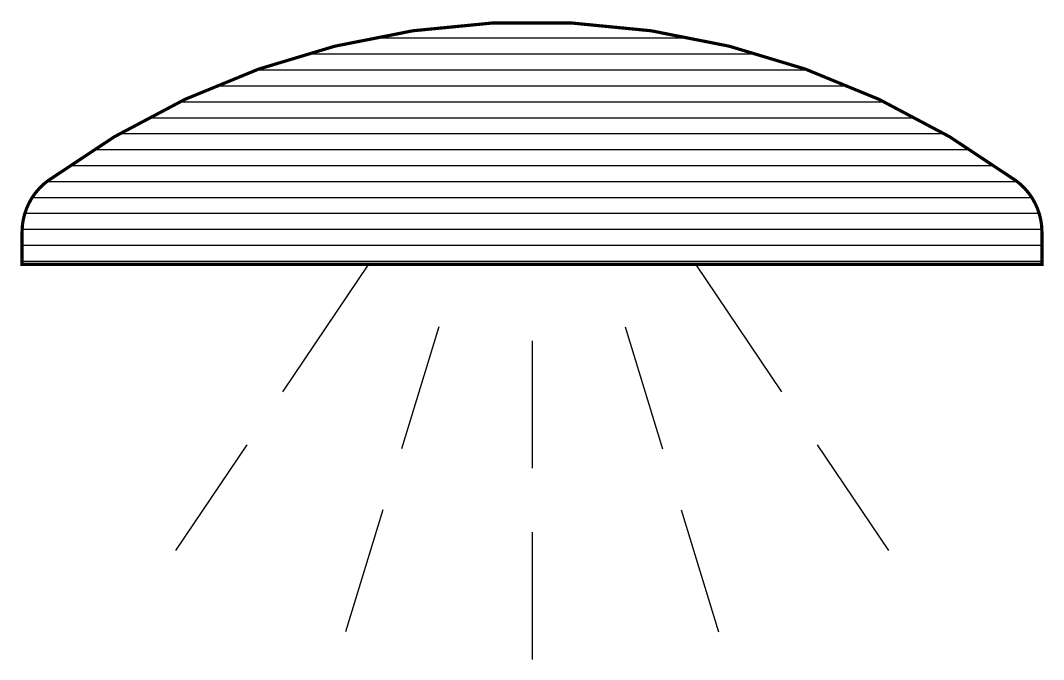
# Model space of a CAD drawing. Extents: x -4.01 to 4.01, y -3.1 to 1.91.
import ezdxf

# ---------------------------------------------------------------- set-up
doc = ezdxf.new("R2010")
doc.units = 0
doc.layers.get('0').update_dxf_attribs({"linetype": 'CONTINUOUS'})
doc.layers.add('ROOD', color=1, linetype='CONTINUOUS')
doc.layers.add('VEILIG', color=7, linetype='CONTINUOUS')

# ---------------------------------------------------------------- blocks, each defined once
blk = doc.blocks.new('*X')
at = {"color": 0}
for p, q in [((4.7399, 5.875), (7.2601, 5.875)), ((4.2267, 5.75), (7.7733, 5.75)), ((3.839, 5.625), (8.161, 5.625)), ((3.5172, 5.5), (8.4828, 5.5)), ((3.2383, 5.375), (8.7617, 5.375)), ((2.9902, 5.25), (9.0098, 5.25)), ((2.7659, 5.125), (9.2341, 5.125)), ((2.5607, 5), (9.4393, 5)), ((2.3714, 4.875), (9.6286, 4.875)), ((2.1958, 4.75), (9.8042, 4.75)), ((2.0803, 4.625), (9.9197, 4.625)), ((2.022, 4.5), (9.978, 4.5)), ((2.0005, 4.375), (9.9995, 4.375)), ((2, 4.25), (10, 4.25)), ((2, 4.125), (10, 4.125))]:
    blk.add_line(p, q, dxfattribs=at)

msp = doc.modelspace()

# ---------------------------------------------------------------- linework, layer by layer
at = {"layer": 'VEILIG', "color": 0}
for p, q in [((-1.2816, 0), (-1.9572, -1.0016)), ((1.2816, 0), (1.9572, -1.0016)), ((-0.7309, -0.4908), (-1.0233, -1.4471)), ((0.7309, -0.4908), (1.0233, -1.4471)), ((0, -0.6), (0, -1.6)), ((-2.2368, -1.4162), (-2.796, -2.2452)), ((2.2368, -1.4162), (2.796, -2.2452)), ((-1.1695, -1.9252), (-1.4619, -2.8815)), ((1.1695, -1.9252), (1.4619, -2.8815)), ((0, -2.1), (0, -3.1))]:
    msp.add_line(p, q, dxfattribs=at)
at = {"layer": 'VEILIG', "color": 0, "const_width": 0.025}
msp.add_lwpolyline([(4, 0), (-4, 0), (-4, 0.2532, -0.238769), (-3.7959, 0.6562, -0.327661), (3.7959, 0.6562, -0.238769), (4, 0.2532)], format="xyb", close=True, dxfattribs=at)

# ---------------------------------------------------------------- block references
at = {"layer": 'ROOD', "color": 0}
msp.add_blockref('*X', (-6, -4.1), dxfattribs=at)

doc.saveas('drawing.dxf')
